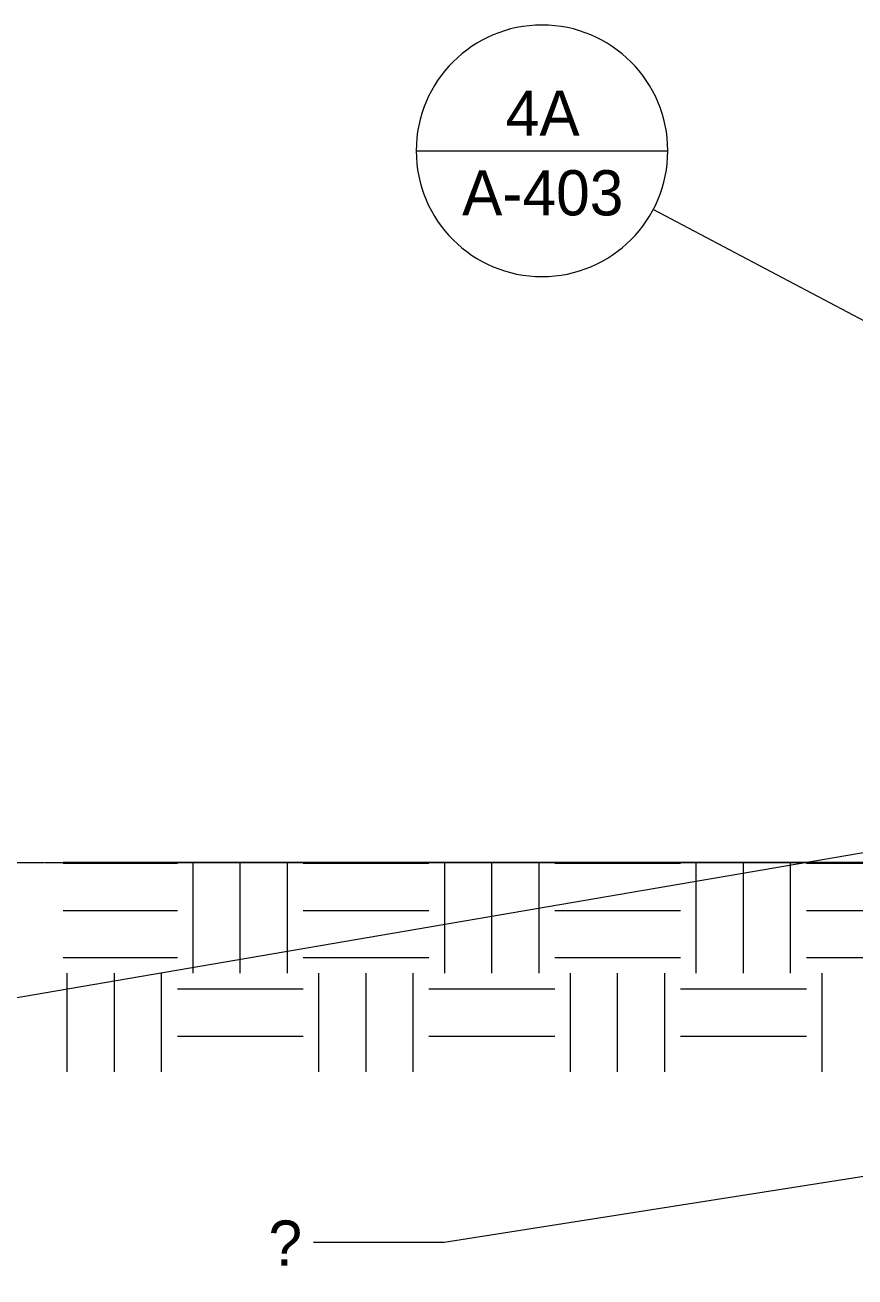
# Model space of a CAD drawing. Header units: inches. Extents: x 21386 to 98813, y -290 to 853.
# Drawn here: x 27543.2 to 27859.9, y -158.1 to 319.6 of the extents above; entities that cross this region are included whole.
import ezdxf

# ---------------------------------------------------------------- set-up
doc = ezdxf.new("R2010")
doc.units = ezdxf.units.IN
doc.header["$MEASUREMENT"] = 0
doc.linetypes.add('Grid Line 1_2_', pattern=[0.875, 0.5, -0.125, 0.125, -0.125])
for name, color, linetype, lineweight in [('A-ANNO-IDEN', 131, 'Continuous', 9), ('A-ANNO-SYMB', 150, 'Continuous', 9), ('A-FLOR-LEVL', 51, 'Continuous', 9), ('C-TOPO', 7, 'Continuous', 13)]:
    doc.layers.add(name, color=color, linetype=linetype, lineweight=lineweight)
doc.styles.add('Century Gothic', font='GOTHIC.TTF', dxfattribs={"height": 17.245342})

# ---------------------------------------------------------------- blocks, each defined once
blk = doc.blocks.new('Section - Callout Head-19020-Building Section - North_South looking East _ Clinic')
at = {"layer": 'A-ANNO-SYMB'}
blk.add_line((22898.15, 310.91), (22994.15, 310.91), dxfattribs=at)
for start, end in [(0, 180), (180, 360)]:
    blk.add_arc((22946.15, 310.91), 48, start, end, dxfattribs=at)

msp = doc.modelspace()

# ---------------------------------------------------------------- hatches: boundary and pattern name
at = {"layer": 'C-TOPO', "lineweight": 9}
h = msp.add_hatch(dxfattribs=at)
h.set_pattern_fill('FP_18', color=8, style=0, pattern_type=2)
h.set_pattern_definition([(0, (22033.27, 107.706), (48, 48), [48, -48]), (0, (22033.27, 125.706), (48, 48), [48, -48]), (0, (22033.27, 143.706), (48, 48), [48, -48]), (90, (22039.27, 149.706), (-48, 48), [48, -48]), (90, (22057.27, 149.706), (-48, 48), [48, -48]), (90, (22075.27, 149.706), (-48, 48), [48, -48])])
h.paths.add_polyline_path([(30005.13, -79.81), (30036.59, -79.81), (30036.59, 0), (29803.51, 0), (29803.51, -36), (29806.51, -36), (29806.51, -48), (29788.51, -48), (29788.51, -36), (29793.51, -36), (29793.51, -6), (27902.26, -6), (27902.26, -36), (27907.26, -36), (27907.26, -48), (27889.26, -48), (27889.26, -36), (27892.26, -36), (27892.26, 0), (27557.8, 0), (27557.8, -79.81), (29924.36, -79.81)], flags=0)
h.paths.add_polyline_path([(29538.32, -24), (29538.32, -12), (29554.32, -12), (29554.32, -24)], flags=0)

# ---------------------------------------------------------------- linework, layer by layer
at = {"layer": 'A-ANNO-IDEN', "color": 153}
for p, q in [((28003.03, 27.68), (27520.76, -54.92)), ((28769.26, 22.42), (27703.13, -144.98)), ((27703.13, -144.98), (27648.92, -144.98))]:
    msp.add_line(p, q, dxfattribs=at)
at = {"layer": 'A-ANNO-SYMB'}
msp.add_line((27876.84, 199.57), (27782.88, 249.2), dxfattribs=at)
at = {"layer": 'A-FLOR-LEVL', "linetype": 'Grid Line 1_2_'}
msp.add_line((27364.31, 0), (30663.6, 0), dxfattribs=at)
at = {"layer": 'C-TOPO'}
for p, q in [((27575.08, 0), (27557.8, 0)), ((27892.26, 0), (27575.08, 0))]:
    msp.add_line(p, q, dxfattribs=at)
at = {"layer": 'C-TOPO', "color": 8, "lineweight": 9}
for q in [(27557.8, 0), (27892.26, 0)]:
    msp.add_line((27575.08, 0), q, dxfattribs=at)

# ---------------------------------------------------------------- block references
at = {"layer": 'A-ANNO-SYMB'}
msp.add_blockref('Section - Callout Head-19020-Building Section - North_South looking East _ Clinic', (4794.29, -39.29), dxfattribs=at)

# ---------------------------------------------------------------- texts
at = {"layer": 'A-ANNO-SYMB', "char_height": 17.245, "attachment_point": 2, "line_spacing_factor": 0.984117, "style": 'Century Gothic'}
for s, insert, width in [('4A', (27740.72, 294.6), 36.936), ('A-403', (27740.72, 264.22), 77.76)]:
    msp.add_mtext(s, dxfattribs=dict(at, insert=insert, width=width))

# ---------------------------------------------------------------- next in the draw order: texts
at = {"layer": 'A-ANNO-IDEN', "insert": (27648.92, -136.59), "char_height": 17.25, "width": 16.632, "attachment_point": 3, "line_spacing_factor": 0.984117, "style": 'Century Gothic', "bg_fill": 3, "box_fill_scale": 1.25, "bg_fill_color": 0, "bg_fill_transparency": 0}
msp.add_mtext('?', dxfattribs=at)

doc.saveas('drawing.dxf')
